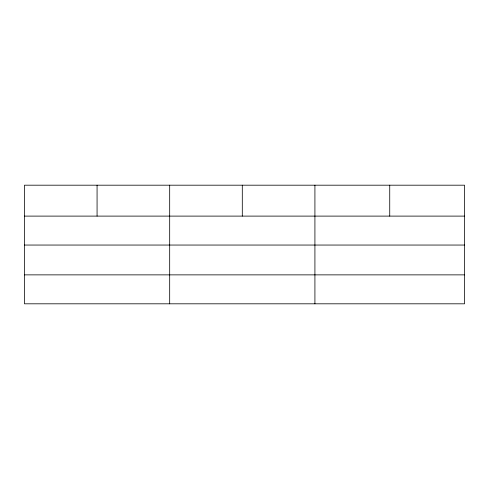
<?xml version="1.0" encoding="UTF-8"?>
<svg xmlns="http://www.w3.org/2000/svg" width="489" height="489" viewBox="0 0 489 489"><rect width="100%" height="100%" fill="white"/><g stroke="black" fill="none" stroke-linecap="round" stroke-linejoin="round"><path stroke-width="0.73" d="M464.55 245.05L464.55 185.19L24.45 185.19L24.45 303.81L464.55 303.81L464.55 245.05L24.45 245.05M24.45 216.107L464.55 216.107M24.45 274.867L464.55 274.867M389.733 185.19L389.733 216.107M314.916 185.19L314.916 303.81M242.299 185.19L242.299 216.107M169.683 185.19L169.683 303.81M97.067 185.19L97.067 216.107"/></g></svg>
